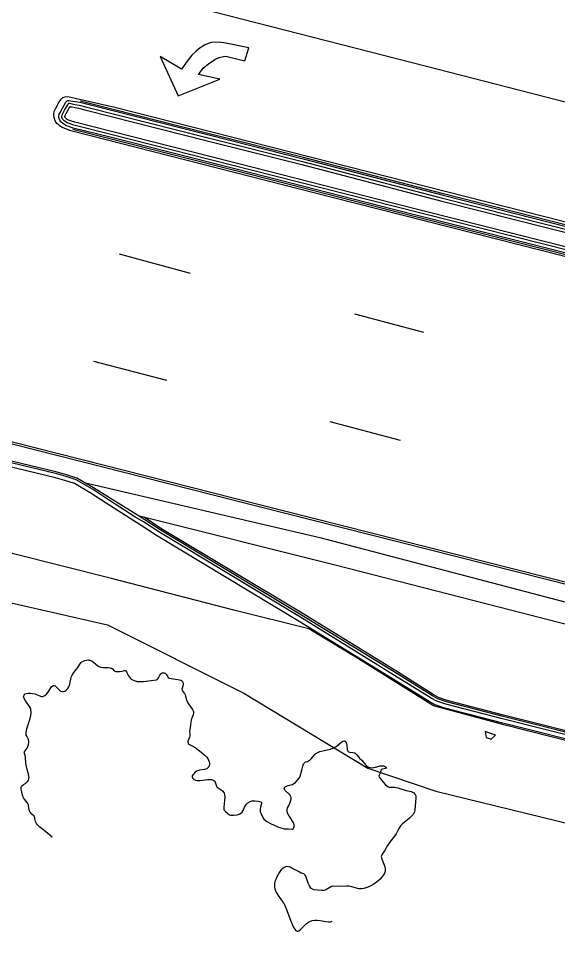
# Model space of a CAD drawing. Header units: metres. Extents: x 585772 to 587013, y 4140825 to 4141582.
# Drawn here: x 585977.5 to 585993.81, y 4140877.71 to 4140905.73 of the extents above; entities that cross this region are included whole.
import ezdxf

# ---------------------------------------------------------------- set-up
doc = ezdxf.new("R2010")
doc.units = ezdxf.units.M
doc.header["$MEASUREMENT"] = 0
for name, color, linetype, lineweight in [('BACK_OF_CURB', 5, 'Continuous', 30), ('BOTTOM_OF_CURB', 3, 'Continuous', 30), ('FOOT_PATH', 2, 'Continuous', 30), ('GUTTER', 30, 'Continuous', 30), ('PAINT_STRIPE', 4, 'Continuous', 30), ('SIGN_BOARD', 2, 'Continuous', 30), ('TOP_OF_CURB', 1, 'Continuous', 30)]:
    doc.layers.add(name, color=color, linetype=linetype, lineweight=lineweight)
for name, color, linetype, lineweight, true_color in [('GUTTER_BOTTOM', 254, 'Continuous', 30, 0xffc7d6), ('PAVED_PARKING', 191, 'Continuous', 30, 0xbaa8ff), ('PAVED_ROAD', 140, 'Continuous', 30, 0x38a9ff), ('TREELINE', 80, 'Continuous', 30, 0x36ff17)]:
    doc.layers.add(name, color=color, linetype=linetype, lineweight=lineweight, true_color=true_color)

# ---------------------------------------------------------------- blocks, each defined once
blk = doc.blocks.new('SYM207')
at = {"layer": 'SIGN_BOARD'}
blk.add_3dface([(-1.322683, 1.213682), (-1.067804, -0.602562), (0.487143, -1.125157), (1.787212, 0.168493)], dxfattribs=at)
blk = doc.blocks.new('SYM008')
at = {"layer": 'SIGN_BOARD', "xscale": 0.5, "yscale": 0.5, "zscale": 0.5}
blk.add_blockref('SYM207', (0, 0), dxfattribs=at)

msp = doc.modelspace()

# ---------------------------------------------------------------- linework, layer by layer
at = {"layer": 'BACK_OF_CURB'}
for points in [[(585995.16805, 4140898.544023, -18.289691), (585988.834783, 4140900.146083, -18.287574), (585984.593216, 4140901.229459, -18.283764), (585980.312089, 4140902.316693, -18.28), (585979.198067, 4140902.594157, -18.281778), (585979.102428, 4140902.624535, -18.284889), (585979.006788, 4140902.660878, -18.288), (585978.968731, 4140902.682786, -18.286888), (585978.939113, 4140902.704903, -18.286), (585978.919414, 4140902.724611, -18.285), (585978.905872, 4140902.746203, -18.283), (585978.901478, 4140902.753616, -18.278517), (585978.90056, 4140902.756772, -18.277579), (585978.90049, 4140902.758072, -18.277201), (585978.900471, 4140902.759347, -18.276759), (585978.900554, 4140902.761742, -18.276606), (585978.901425, 4140902.765778, -18.276295), (585978.913451, 4140902.8022, -18.273), (585978.950523, 4140902.874997, -18.267486), (585978.994052, 4140902.954052, -18.261499), (585979.034676, 4140903.027831, -18.255911), (585979.054453, 4140903.063748, -18.253191), (585979.05483, 4140903.06438, -18.253136), (585979.055249, 4140903.064791, -18.2531), (585979.056131, 4140903.065376, -18.253), (585979.056606, 4140903.065528, -18.253), (585979.057177, 4140903.065488, -18.253), (585979.058526, 4140903.065345, -18.253), (585979.117599, 4140903.058653, -18.250046), (585979.207452, 4140903.044369, -18.245689), (585979.310337, 4140903.023368, -18.240409)], [(585979.310337, 4140903.023368, -18.240409), (585979.545548, 4140902.962879, -18.238), (585983.203271, 4140902.036227, -18.225859), (585986.058925, 4140901.321419, -18.219695), (585990.286734, 4140900.217574, -18.216269), (585994.596745, 4140899.127525, -18.214103)], [(586000.998163, 4140882.224081, -18.509664), (585992.086066, 4140884.459783, -18.540662), (585990.374356, 4140884.904573, -18.546), (585990.087373, 4140885.003265, -18.548), (585989.902508, 4140885.104984, -18.55), (585988.793086, 4140885.789828, -18.568594), (585985.93206, 4140887.555858, -18.617777), (585981.671419, 4140890.123636, -18.681884), (585981.207141, 4140890.422484, -18.688644), (585980.981539, 4140890.560657, -18.687059), (585980.149674, 4140891.096448, -18.70106), (585979.669722, 4140891.409062, -18.691505), (585979.187505, 4140891.685861, -18.696), (585978.900696, 4140891.779395, -18.698), (585978.622659, 4140891.858248, -18.699), (585975.059919, 4140892.716491, -18.729)]]:
    msp.add_polyline3d(points, dxfattribs=at)
at = {"layer": 'BOTTOM_OF_CURB'}
for points in [[(585995.123663, 4140898.369581, -18.416469), (585988.790439, 4140899.97163, -18.409), (585984.54879, 4140901.055028, -18.406253), (585980.268184, 4140902.142129, -18.406), (585979.152514, 4140902.420004, -18.407773), (585978.925088, 4140902.499291, -18.408), (585978.825144, 4140902.564308, -18.406), (585978.77773, 4140902.611742, -18.405), (585978.745448, 4140902.663213, -18.403), (585978.727794, 4140902.705601, -18.401), (585978.719637, 4140902.739986, -18.399), (585978.719637, 4140902.783257, -18.397), (585978.731169, 4140902.838376, -18.394623), (585978.74667, 4140902.872504, -18.393), (585978.826417, 4140903.017192, -18.386), (585978.927791, 4140903.202446, -18.377), (585978.949418, 4140903.226786, -18.375), (585978.961045, 4140903.236364, -18.374489), (585978.973747, 4140903.243013, -18.374), (585978.993117, 4140903.249502, -18.374), (585979.022539, 4140903.250323, -18.374), (585979.071066, 4140903.245717, -18.373), (585979.355888, 4140903.197511, -18.362641)], [(585979.355888, 4140903.197511, -18.362641), (585979.590067, 4140903.137288, -18.364), (585983.247228, 4140902.210778, -18.356), (585986.103516, 4140901.495811, -18.352), (585990.331538, 4140900.39191, -18.347718), (585994.640879, 4140899.30203, -18.34691)], [(586001.047047, 4140882.418015, -18.646021), (585992.135549, 4140884.653567, -18.675747), (585990.432112, 4140885.096207, -18.682), (585990.168699, 4140885.186794, -18.684), (585990.004066, 4140885.27738, -18.686), (585988.92572, 4140885.948298, -18.701743), (585986.045928, 4140887.711309, -18.739), (585981.777446, 4140890.293254, -18.798), (585981.316891, 4140890.592265, -18.805), (585981.092264, 4140890.737028, -18.809), (585980.170922, 4140891.301819, -18.827359), (585979.763121, 4140891.562996, -18.837693), (585979.26099, 4140891.851227, -18.85), (585978.953176, 4140891.95161, -18.853), (585978.668311, 4140892.0324, -18.854), (585975.102949, 4140892.891274, -18.877)]]:
    msp.add_polyline3d(points, dxfattribs=at)
at = {"layer": 'FOOT_PATH'}
for points in [[(586069.963502, 4140867.444365, -18.612), (586067.731414, 4140866.360266, -18.604648), (586065.686667, 4140866.842229, -18.60168), (586056.70738, 4140869.179058, -18.592604), (586052.745928, 4140870.225593, -18.589), (586052.631771, 4140870.24592, -18.589), (586049.034873, 4140870.020876, -18.575957), (586045.475225, 4140870.881179, -18.561125), (586035.086418, 4140873.51601, -18.512), (586024.909873, 4140876.034074, -18.472), (586014.546338, 4140878.727683, -18.463), (586008.309194, 4140880.297431, -18.483), (586002.617829, 4140881.768925, -18.511921), (585997.121302, 4140883.14231, -18.535893), (585992.203285, 4140884.397375, -18.556066), (585990.034817, 4140884.979733, -18.563773), (585987.719217, 4140886.426324, -18.578), (585986.264848, 4140887.300766, -18.588115), (585984.008002, 4140887.869458, -18.603108), (585980.310026, 4140888.82044, -18.629258), (585977.344891, 4140889.561158, -18.653), (585971.779963, 4140891.223108, -18.586), (585971.606365, 4140891.473135, -18.603), (585970.590607, 4140892.856734, -18.696)], [(585968.897115, 4140888.284513, -18.532487), (585971.124943, 4140889.345755, -18.616), (585975.640939, 4140888.462916, -18.609), (585980.188185, 4140887.422181, -18.614), (585984.310418, 4140885.354576, -18.567), (585988.050227, 4140883.091203, -18.532157), (585990.105988, 4140882.398765, -18.516036), (585995.128522, 4140881.16743, -18.487335), (585997.625551, 4140880.480791, -18.476026), (585999.947436, 4140879.828232, -18.467283), (586003.501191, 4140878.89497, -18.451), (586023.739526, 4140873.645659, -18.405), (586036.712873, 4140870.287881, -18.472), (586040.807258, 4140869.566072, -18.486741), (586045.450897, 4140868.41491, -18.501), (586049.617106, 4140867.542588, -18.516719), (586056.55604, 4140867.47376, -18.541003), (586057.748829, 4140867.157354, -18.542535), (586067.06408, 4140865.017896, -18.552088), (586067.612595, 4140864.862016, -18.552204), (586069.194188, 4140863.217009, -18.540849)]]:
    msp.add_polyline3d(points, dxfattribs=at)
at = {"layer": 'GUTTER'}
for points in [[(585964.473999, 4140894.814227, -18.741279), (585966.14563, 4140894.891427, -18.752671), (585967.387337, 4140894.87731, -18.762687), (585969.024132, 4140894.750261, -18.778791), (585970.435163, 4140894.524395, -18.795), (585972.692812, 4140894.058548, -18.846), (585984.684589, 4140891.014877, -18.782), (585994.245204, 4140888.599174, -18.741581)], [(585981.115311, 4140890.722175, -18.819384), (585987.060619, 4140889.23538, -18.78493), (585995.778647, 4140886.999412, -18.746369), (586003.284598, 4140885.097523, -18.709806), (586010.790549, 4140883.195635, -18.67), (586018.2965, 4140881.293746, -18.633), (586025.802451, 4140879.391857, -18.674), (586035.021332, 4140877.040246, -18.71405), (586044.240213, 4140874.688635, -18.753), (586054.501934, 4140872.097735, -18.81), (586059.283302, 4140870.823488, -18.761185)]]:
    msp.add_polyline3d(points, dxfattribs=at)
at = {"layer": 'GUTTER_BOTTOM'}
msp.add_polyline3d([(585979.488184, 4140891.720814, -18.844548), (585986.598413, 4140890.056956, -18.794105), (585994.192782, 4140888.06576, -18.759556), (586001.78715, 4140886.074563, -18.726471), (586010.580811, 4140883.843594, -18.701371), (586019.374472, 4140881.612625, -18.668286), (586028.168133, 4140879.381657, -18.712036), (586037.489755, 4140877.091238, -18.756228), (586044.424383, 4140875.292254, -18.783021), (586051.359011, 4140873.49327, -18.821992), (586058.293639, 4140871.694286, -18.796177), (586061.157602, 4140870.927458, -18.765784)], dxfattribs=at)
at = {"layer": 'PAINT_STRIPE', "elevation": -18.568, "flags": 128}
msp.add_lwpolyline([(585980.541589, 4140898.620487), (585982.684586, 4140898.039238)], dxfattribs=at)
at = {"layer": 'PAINT_STRIPE', "extrusion": (-0.001343, 0.000349925, 0.999999), "elevation": 643.247081, "flags": 128}
msp.add_lwpolyline([(585987.092984, 4140896.835819), (585989.184274, 4140896.291074)], dxfattribs=at)
at = {"layer": 'PAINT_STRIPE', "extrusion": (-0.004663, 0.0012, 0.999988), "elevation": 2217.366728, "flags": 128}
msp.add_lwpolyline([(585973.30044, 4140895.701947), (585975.512864, 4140895.132673)], dxfattribs=at)
at = {"layer": 'PAINT_STRIPE', "extrusion": (-0.004403, 0.001171, 0.99999), "elevation": 2249.052603, "flags": 128}
msp.add_lwpolyline([(585981.139499, 4140893.769842), (585983.260829, 4140893.20579)], dxfattribs=at)
at = {"layer": 'PAINT_STRIPE'}
for points in [[(585980.422314, 4140906.702674, -18.459), (585989.785943, 4140904.296478, -18.468174), (585999.149571, 4140901.890282, -18.481622), (586007.021098, 4140899.901971, -18.49719), (586014.892624, 4140897.91366, -18.51354), (586022.764151, 4140895.925349, -18.534138), (586030.635678, 4140893.937037, -18.558519), (586037.489255, 4140892.196482, -18.57855), (586044.342833, 4140890.455927, -18.597974), (586052.106938, 4140888.483965, -18.616225), (586059.871043, 4140886.512002, -18.631)], [(585994.719664, 4140898.359395, -18.427), (585986.978694, 4140900.322809, -18.424526), (585979.078074, 4140902.340906, -18.417), (585978.797019, 4140902.446925, -18.416), (585978.743705, 4140902.48493, -18.415), (585978.655035, 4140902.558399, -18.412), (585978.607644, 4140902.637419, -18.409), (585978.573417, 4140902.740145, -18.404), (585978.568151, 4140902.834969, -18.4), (585978.581316, 4140902.919257, -18.396), (585978.618833, 4140902.998278, -18.391), (585978.721514, 4140903.187926, -18.381), (585978.784701, 4140903.290652, -18.375), (585978.842624, 4140903.338064, -18.372), (585978.908444, 4140903.364404, -18.37), (585978.987429, 4140903.377574, -18.369), (585980.407582, 4140903.052699, -18.368), (585989.240634, 4140900.803262, -18.374004), (585998.066739, 4140898.564809, -18.384375)]]:
    msp.add_polyline3d(points, dxfattribs=at)
msp.add_polyline3d([(585982.42004, 4140904.193176, -18.423135), (585981.774997, 4140904.575765, -18.422), (585982.323119, 4140903.392605, -18.420685), (585983.578977, 4140903.898333, -18.42), (585982.9392, 4140904.037935, -18.417), (585983.082525, 4140904.226925, -18.423), (585983.248393, 4140904.366527, -18.425), (585983.448488, 4140904.500861, -18.431), (585983.556434, 4140904.550907, -18.433), (585983.688075, 4140904.582515, -18.434), (585983.76706, 4140904.587783, -18.434), (585984.122492, 4140904.495593, -18.434), (585984.339042, 4140904.444888, -18.434581), (585984.454392, 4140904.837354, -18.437676), (585983.763275, 4140904.980249, -18.442), (585983.546725, 4140905.017125, -18.442), (585983.330175, 4140905.003296, -18.441), (585983.233419, 4140904.975639, -18.44), (585983.12284, 4140904.924935, -18.438), (585982.989224, 4140904.837354, -18.436), (585982.869431, 4140904.740555, -18.433), (585982.740422, 4140904.616098, -18.43), (585982.597591, 4140904.440937, -18.425)], close=True, dxfattribs=at)
at = {"layer": 'PAVED_PARKING'}
msp.add_polyline3d([(586001.057928, 4140882.461183, -18.651141), (585992.146564, 4140884.696702, -18.686427), (585990.444968, 4140885.138864, -18.691), (585990.186802, 4140885.227646, -18.692), (585990.026842, 4140885.315662, -18.693), (585988.949359, 4140886.006862, -18.705372), (585986.069002, 4140887.769146, -18.743), (585981.801031, 4140890.33102, -18.801797), (585981.298895, 4140890.676265, -18.811)], dxfattribs=at)
at = {"layer": 'PAVED_ROAD'}
for points in [[(585994.650534, 4140899.340206, -18.348854), (585990.341339, 4140900.430048, -18.35), (585986.113271, 4140901.533962, -18.351), (585983.256844, 4140902.248963, -18.354), (585979.599805, 4140903.175442, -18.36), (585979.365852, 4140903.235607, -18.360748)], [(585979.142548, 4140902.381905, -18.406511), (585980.258579, 4140902.103941, -18.410477), (585984.539072, 4140901.016868, -18.417509), (585988.780738, 4140899.933466, -18.42), (585995.113953, 4140898.33142, -18.42)], [(585994.257092, 4140888.646225, -18.731803), (585984.696503, 4140891.061922, -18.774), (585972.703691, 4140894.105855, -18.843), (585970.443906, 4140894.572144, -18.795), (585969.029855, 4140894.798493, -18.777719), (585967.389493, 4140894.925819, -18.759946), (585966.144785, 4140894.93997, -18.750555), (585964.471931, 4140894.862713, -18.738608)]]:
    msp.add_polyline3d(points, dxfattribs=at)
at = {"layer": 'TOP_OF_CURB'}
for points in [[(585995.145857, 4140898.456802, -18.289691), (585988.812611, 4140900.058856, -18.287574), (585984.571003, 4140901.142243, -18.283764), (585980.290136, 4140902.229411, -18.28), (585979.175291, 4140902.50708, -18.281776), (585978.965938, 4140902.580085, -18.288), (585978.882129, 4140902.634606, -18.286), (585978.848572, 4140902.668177, -18.285), (585978.82566, 4140902.704708, -18.283), (585978.81368, 4140902.733472, -18.281), (585978.809637, 4140902.750516, -18.279), (585978.809637, 4140902.769926, -18.277), (585978.816012, 4140902.806071, -18.274979), (585978.83006, 4140902.837352, -18.273), (585978.903851, 4140902.976089, -18.266), (585978.985288, 4140903.118986, -18.259), (585979.002177, 4140903.150666, -18.257), (585979.003629, 4140903.153536, -18.256252), (585979.006601, 4140903.157573, -18.255739), (585979.012844, 4140903.164564, -18.255273), (585979.024661, 4140903.169454, -18.254806), (585979.041944, 4140903.170689, -18.254), (585979.080214, 4140903.164925, -18.253), (585979.206728, 4140903.134018, -18.246222), (585979.333112, 4140903.110439, -18.240339)], [(585979.333112, 4140903.110439, -18.240339), (585979.567807, 4140903.050084, -18.238), (585983.22525, 4140902.123503, -18.225859), (585986.08122, 4140901.408615, -18.219695), (585990.309136, 4140900.304742, -18.216269), (585994.618812, 4140899.214777, -18.214103)], [(586001.028405, 4140882.34406, -18.509664), (585992.11668, 4140884.579669, -18.540662), (585990.410088, 4140885.023129, -18.546), (585990.137686, 4140885.116807, -18.548), (585989.964868, 4140885.211898, -18.55), (585988.858079, 4140885.895116, -18.568594), (585985.996492, 4140887.661492, -18.617777), (585981.736852, 4140890.228667, -18.681884), (585981.272946, 4140890.527275, -18.688644), (585981.047359, 4140890.665439, -18.687059), (585980.216939, 4140891.200299, -18.70106), (585979.734337, 4140891.514639, -18.691505), (585979.238018, 4140891.799533, -18.696), (585978.936771, 4140891.897776, -18.698), (585978.65404, 4140891.97796, -18.699), (585975.089497, 4140892.836637, -18.729)]]:
    msp.add_polyline3d(points, dxfattribs=at)
at = {"layer": 'TREELINE'}
msp.add_polyline3d([(585978.512779, 4140881.015688, -18.357), (585978.371572, 4140881.134924, -18.364), (585978.143839, 4140881.317555, -18.375), (585978.073847, 4140881.384622, -18.379), (585978.041677, 4140881.425131, -18.381), (585978.029584, 4140881.444527, -18.382), (585978.012794, 4140881.482271, -18.383), (585978.00386, 4140881.52424, -18.385), (585977.996713, 4140881.597924, -18.387), (585977.987186, 4140881.624107, -18.388), (585977.971441, 4140881.643898, -18.389), (585977.898264, 4140881.708183, -18.393), (585977.855309, 4140881.763751, -18.395), (585977.832786, 4140881.809382, -18.397), (585977.824628, 4140881.834561, -18.398), (585977.801947, 4140881.978646, -18.404), (585977.786994, 4140882.022808, -18.406), (585977.761646, 4140882.061529, -18.408), (585977.679258, 4140882.155298, -18.413), (585977.652099, 4140882.201682, -18.415), (585977.624197, 4140882.282824, -18.418), (585977.581108, 4140882.461649, -18.424), (585977.576764, 4140882.491532, -18.424), (585977.578355, 4140882.518897, -18.425), (585977.588075, 4140882.544521, -18.426), (585977.599035, 4140882.559952, -18.427), (585977.648389, 4140882.603348, -18.428), (585977.744165, 4140882.665518, -18.43), (585977.775066, 4140882.689908, -18.43), (585977.786447, 4140882.70199, -18.431), (585977.803123, 4140882.728733, -18.432), (585977.815122, 4140882.769223, -18.434), (585977.817832, 4140882.819006, -18.435), (585977.815219, 4140882.84706, -18.437), (585977.802123, 4140882.90902, -18.44), (585977.759651, 4140883.056175, -18.447), (585977.739028, 4140883.14137, -18.451), (585977.723824, 4140883.23431, -18.455), (585977.707459, 4140883.429467, -18.464), (585977.698377, 4140883.476222, -18.466), (585977.678223, 4140883.536011, -18.469), (585977.675524, 4140883.555126, -18.47), (585977.679471, 4140883.574499, -18.471), (585977.686162, 4140883.587583, -18.471), (585977.734663, 4140883.653154, -18.473), (585977.762473, 4140883.69697, -18.474), (585977.785532, 4140883.750332, -18.474), (585977.800815, 4140883.81116, -18.476), (585977.807593, 4140883.87369, -18.478), (585977.807596, 4140883.903742, -18.478), (585977.800435, 4140883.957716, -18.481), (585977.786349, 4140883.996228, -18.484), (585977.749859, 4140884.058114, -18.489), (585977.735242, 4140884.089455, -18.491), (585977.728124, 4140884.126278, -18.492), (585977.729698, 4140884.170265, -18.494), (585977.738574, 4140884.220892, -18.497), (585977.753246, 4140884.27754, -18.498), (585977.851981, 4140884.595781, -18.505), (585977.871027, 4140884.684653, -18.508), (585977.87884, 4140884.757718, -18.512), (585977.87942, 4140884.790851, -18.514), (585977.874396, 4140884.850085, -18.517), (585977.868981, 4140884.876091, -18.518), (585977.852688, 4140884.921651, -18.521), (585977.814671, 4140884.983817, -18.526), (585977.70988, 4140885.126527, -18.535), (585977.668605, 4140885.202256, -18.539), (585977.660654, 4140885.225692, -18.54), (585977.656106, 4140885.259846, -18.542), (585977.657642, 4140885.275248, -18.543), (585977.668214, 4140885.302504, -18.544), (585977.688625, 4140885.324757, -18.545), (585977.702459, 4140885.333907, -18.546), (585977.737265, 4140885.348053, -18.547), (585977.793063, 4140885.357696, -18.546), (585977.858061, 4140885.358641, -18.546), (585977.926838, 4140885.351267, -18.544), (585977.993977, 4140885.335951, -18.542), (585978.048639, 4140885.316595, -18.54), (585978.143714, 4140885.275891, -18.536), (585978.185367, 4140885.262512, -18.537), (585978.223918, 4140885.258979, -18.537), (585978.2599, 4140885.266579, -18.537), (585978.293757, 4140885.284005, -18.538), (585978.341529, 4140885.325473, -18.539), (585978.383934, 4140885.376881, -18.541), (585978.501059, 4140885.545787, -18.548), (585978.536995, 4140885.581517, -18.55), (585978.563333, 4140885.592064, -18.55), (585978.581326, 4140885.590084, -18.55), (585978.607262, 4140885.575209, -18.549), (585978.72369, 4140885.454824, -18.542), (585978.772619, 4140885.41989, -18.539), (585978.807601, 4140885.407001, -18.538), (585978.825942, 4140885.404527, -18.538), (585978.864164, 4140885.40835, -18.537), (585978.902889, 4140885.423015, -18.537), (585978.940102, 4140885.44726, -18.539), (585978.973787, 4140885.479825, -18.541), (585978.990747, 4140885.501657, -18.542), (585979.019422, 4140885.550635, -18.545), (585979.050034, 4140885.631395, -18.549), (585979.063638, 4140885.689938, -18.553), (585979.079252, 4140885.780664, -18.559), (585979.094524, 4140885.839487, -18.563), (585979.119503, 4140885.897418, -18.566), (585979.169323, 4140885.979452, -18.572), (585979.287886, 4140886.1372, -18.581), (585979.356469, 4140886.235418, -18.588), (585979.397966, 4140886.283759, -18.591), (585979.417425, 4140886.300884, -18.593), (585979.460287, 4140886.328348, -18.595), (585979.506397, 4140886.347157, -18.597), (585979.553815, 4140886.35839, -18.598), (585979.603794, 4140886.361172, -18.599), (585979.62889, 4140886.358486, -18.6), (585979.65368, 4140886.352692, -18.6), (585979.702621, 4140886.332266, -18.6), (585979.751561, 4140886.30134, -18.599), (585979.904178, 4140886.178709, -18.595), (585979.929957, 4140886.163324, -18.595), (585979.974198, 4140886.145928, -18.594), (585980.044086, 4140886.135827, -18.595), (585980.210754, 4140886.132243, -18.597), (585980.264364, 4140886.12425, -18.598), (585980.287857, 4140886.117223, -18.597), (585980.306005, 4140886.109125, -18.597), (585980.336108, 4140886.088968, -18.596), (585980.386164, 4140886.037314, -18.593), (585980.41204, 4140886.019835, -18.592), (585980.445049, 4140886.015178, -18.592), (585980.553253, 4140886.017536, -18.594), (585980.629713, 4140886.025129, -18.594), (585980.704991, 4140886.042068, -18.596), (585980.725134, 4140886.040232, -18.596), (585980.738563, 4140886.031203, -18.596), (585980.757564, 4140886.006217, -18.595), (585980.824882, 4140885.880214, -18.587), (585980.851684, 4140885.837926, -18.584), (585980.882839, 4140885.800761, -18.582), (585980.900742, 4140885.784526, -18.581), (585980.942244, 4140885.757235, -18.579), (585980.991597, 4140885.736262, -18.578), (585981.087332, 4140885.713797, -18.577), (585981.173388, 4140885.706109, -18.577), (585981.272707, 4140885.708795, -18.578), (585981.667682, 4140885.763037, -18.585), (585981.690178, 4140885.772712, -18.586), (585981.712367, 4140885.792945, -18.587), (585981.729452, 4140885.820167, -18.589), (585981.767916, 4140885.90047, -18.595), (585981.798709, 4140885.943312, -18.598), (585981.811311, 4140885.95468, -18.599), (585981.838866, 4140885.970316, -18.601), (585981.868201, 4140885.977012, -18.602), (585981.898328, 4140885.9751, -18.602), (585981.926511, 4140885.963644, -18.601), (585981.939018, 4140885.954044, -18.601), (585981.960187, 4140885.927536, -18.599), (585982.009329, 4140885.847399, -18.594), (585982.021965, 4140885.834181, -18.593), (585982.05265, 4140885.814468, -18.592), (585982.109636, 4140885.797909, -18.592), (585982.307971, 4140885.773841, -18.593), (585982.368197, 4140885.761642, -18.593), (585982.404418, 4140885.749348, -18.592), (585982.433759, 4140885.732538, -18.591), (585982.4559, 4140885.709707, -18.59), (585982.465358, 4140885.693145, -18.589), (585982.476253, 4140885.654386, -18.586), (585982.475883, 4140885.611529, -18.583), (585982.466565, 4140885.575603, -18.58), (585982.440084, 4140885.505154, -18.574), (585982.437413, 4140885.475913, -18.572), (585982.445079, 4140885.445172, -18.57), (585982.462755, 4140885.412781, -18.568), (585982.510068, 4140885.344205, -18.565), (585982.530399, 4140885.308626, -18.563), (585982.545027, 4140885.267832, -18.56), (585982.572306, 4140885.156705, -18.554), (585982.596194, 4140885.102268, -18.55), (585982.633225, 4140885.040737, -18.547), (585982.753809, 4140884.870067, -18.537), (585982.777533, 4140884.822344, -18.534), (585982.784657, 4140884.790939, -18.532), (585982.783518, 4140884.752687, -18.53), (585982.772546, 4140884.707142, -18.527), (585982.726416, 4140884.5868, -18.521), (585982.717882, 4140884.555981, -18.519), (585982.695524, 4140884.391212, -18.51), (585982.671439, 4140884.258342, -18.503), (585982.668448, 4140884.196665, -18.5), (585982.673024, 4140884.117877, -18.497), (585982.672484, 4140884.071576, -18.494), (585982.663466, 4140884.031394, -18.492), (585982.631778, 4140883.954786, -18.488), (585982.618425, 4140883.911184, -18.486), (585982.615375, 4140883.881552, -18.485), (585982.620108, 4140883.853465, -18.483), (585982.635282, 4140883.828632, -18.482), (585982.662547, 4140883.808054, -18.482), (585982.78899, 4140883.750502, -18.481), (585982.841179, 4140883.720034, -18.48), (585982.869507, 4140883.699721, -18.479), (585983.129605, 4140883.483063, -18.472), (585983.180437, 4140883.434515, -18.471), (585983.218213, 4140883.384543, -18.47), (585983.244041, 4140883.333889, -18.468), (585983.260312, 4140883.283917, -18.466), (585983.268703, 4140883.235881, -18.464), (585983.269624, 4140883.212845, -18.463), (585983.263743, 4140883.169162, -18.46), (585983.247735, 4140883.131976, -18.457), (585983.223422, 4140883.101672, -18.456), (585983.19035, 4140883.076959, -18.455), (585983.148948, 4140883.059558, -18.453), (585983.121232, 4140883.053244, -18.452), (585982.968462, 4140883.032665, -18.448), (585982.940141, 4140883.023961, -18.447), (585982.888107, 4140882.999338, -18.445), (585982.818697, 4140882.950452, -18.441), (585982.781495, 4140882.917791, -18.439), (585982.761287, 4140882.895034, -18.437), (585982.743024, 4140882.859331, -18.436), (585982.741894, 4140882.83443, -18.435), (585982.745892, 4140882.820247, -18.434), (585982.753114, 4140882.806051, -18.434), (585982.776243, 4140882.778708, -18.434), (585982.80931, 4140882.754578, -18.434), (585982.850341, 4140882.735836, -18.435), (585982.900473, 4140882.724137, -18.436), (585982.989199, 4140882.721962, -18.439), (585983.217224, 4140882.748903, -18.444), (585983.279199, 4140882.752322, -18.444), (585983.333274, 4140882.748374, -18.445), (585983.356691, 4140882.742857, -18.445), (585983.377569, 4140882.735001, -18.446), (585983.411707, 4140882.713079, -18.446), (585983.424967, 4140882.699417, -18.446), (585983.44387, 4140882.667697, -18.445), (585983.467821, 4140882.579593, -18.443), (585983.483576, 4140882.54901, -18.442), (585983.495328, 4140882.534004, -18.442), (585983.532385, 4140882.501291, -18.442), (585983.626661, 4140882.43736, -18.442), (585983.668902, 4140882.404296, -18.441), (585983.696673, 4140882.373122, -18.44), (585983.715392, 4140882.338758, -18.438), (585983.726476, 4140882.299568, -18.437), (585983.73188, 4140882.228151, -18.433), (585983.726375, 4140882.121542, -18.43), (585983.700869, 4140881.912147, -18.424), (585983.699431, 4140881.884168, -18.424), (585983.702233, 4140881.85997, -18.423), (585983.717288, 4140881.825677, -18.421), (585983.751451, 4140881.78467, -18.419), (585983.820029, 4140881.725667, -18.414), (585983.877031, 4140881.68902, -18.411), (585983.911263, 4140881.676664, -18.41), (585983.930273, 4140881.673355, -18.41), (585984.004223, 4140881.673794, -18.409), (585984.10043, 4140881.688753, -18.409), (585984.162642, 4140881.706723, -18.41), (585984.189624, 4140881.718108, -18.41), (585984.227305, 4140881.741795, -18.411), (585984.254906, 4140881.769875, -18.413), (585984.284337, 4140881.819133, -18.417), (585984.325661, 4140881.91423, -18.422), (585984.352435, 4140881.964586, -18.424), (585984.386989, 4140882.009061, -18.425), (585984.429152, 4140882.045523, -18.427), (585984.498371, 4140882.085381, -18.428), (585984.55303, 4140882.104645, -18.43), (585984.58082, 4140882.109944, -18.43), (585984.640456, 4140882.111505, -18.43), (585984.739162, 4140882.094798, -18.431), (585984.814939, 4140882.075226, -18.432), (585984.829261, 4140882.069055, -18.432), (585984.837906, 4140882.05997, -18.431), (585984.840984, 4140882.045685, -18.431), (585984.838607, 4140882.023913, -18.43), (585984.812194, 4140881.919407, -18.425), (585984.801164, 4140881.856859, -18.422), (585984.799437, 4140881.826446, -18.421), (585984.804633, 4140881.777271, -18.419), (585984.826626, 4140881.711793, -18.416), (585984.880985, 4140881.602952, -18.413), (585984.914456, 4140881.554203, -18.412), (585984.946925, 4140881.521842, -18.411), (585984.9987, 4140881.48463, -18.41), (585985.113122, 4140881.423412, -18.407), (585985.335058, 4140881.324406, -18.403), (585985.450832, 4140881.280662, -18.402), (585985.520266, 4140881.263782, -18.401), (585985.553543, 4140881.259808, -18.4), (585985.655365, 4140881.2603, -18.4), (585985.75503, 4140881.251011, -18.399), (585985.780903, 4140881.255868, -18.399), (585985.7924, 4140881.262113, -18.4), (585985.802732, 4140881.271452, -18.4), (585985.819077, 4140881.298378, -18.401), (585985.828221, 4140881.333839, -18.403), (585985.828437, 4140881.374883, -18.404), (585985.816945, 4140881.421774, -18.406), (585985.806036, 4140881.447255, -18.407), (585985.776882, 4140881.498688, -18.41), (585985.6707, 4140881.65058, -18.416), (585985.642142, 4140881.699692, -18.418), (585985.622666, 4140881.748482, -18.42), (585985.614797, 4140881.797253, -18.422), (585985.617838, 4140881.84624, -18.424), (585985.630283, 4140881.895656, -18.426), (585985.652526, 4140881.949915, -18.429), (585985.696624, 4140882.039204, -18.433), (585985.720973, 4140882.099619, -18.437), (585985.733907, 4140882.167583, -18.44), (585985.731849, 4140882.211331, -18.442), (585985.72007, 4140882.252486, -18.445), (585985.697683, 4140882.289934, -18.446), (585985.66656, 4140882.32346, -18.447), (585985.567483, 4140882.407455, -18.45), (585985.546078, 4140882.431985, -18.451), (585985.532988, 4140882.455183, -18.452), (585985.528575, 4140882.47712, -18.454), (585985.529735, 4140882.487638, -18.454), (585985.538867, 4140882.50776, -18.455), (585985.556711, 4140882.52644, -18.457), (585985.598711, 4140882.55113, -18.459), (585985.642926, 4140882.56712, -18.46), (585985.761771, 4140882.602294, -18.464), (585985.816198, 4140882.626945, -18.466), (585985.862386, 4140882.659173, -18.469), (585985.921428, 4140882.719681, -18.473), (585985.972982, 4140882.790082, -18.477), (585985.994331, 4140882.825462, -18.48), (585986.01978, 4140882.879255, -18.483), (585986.032066, 4140882.920156, -18.486), (585986.064585, 4140883.074293, -18.495), (585986.085194, 4140883.153817, -18.5), (585986.108971, 4140883.220312, -18.504), (585986.125997, 4140883.249972, -18.506), (585986.143906, 4140883.268952, -18.507), (585986.172586, 4140883.284073, -18.509), (585986.225677, 4140883.298099, -18.51), (585986.26021, 4140883.310763, -18.512), (585986.295937, 4140883.331963, -18.513), (585986.339229, 4140883.37193, -18.515), (585986.449446, 4140883.505515, -18.519), (585986.481932, 4140883.532996, -18.521), (585986.525577, 4140883.559396, -18.521), (585986.604086, 4140883.592692, -18.523), (585986.692836, 4140883.621377, -18.523), (585986.774418, 4140883.642378, -18.524), (585986.927255, 4140883.670808, -18.526), (585986.999449, 4140883.69674, -18.526), (585987.035043, 4140883.713379, -18.526), (585987.093713, 4140883.747823, -18.526), (585987.217427, 4140883.853761, -18.524), (585987.265149, 4140883.888852, -18.523), (585987.294284, 4140883.90512, -18.523), (585987.32256, 4140883.91456, -18.522), (585987.348902, 4140883.914376, -18.521), (585987.36953, 4140883.904567, -18.521), (585987.387207, 4140883.886043, -18.521), (585987.401283, 4140883.859595, -18.521), (585987.415133, 4140883.800179, -18.522), (585987.42724, 4140883.662356, -18.524), (585987.436586, 4140883.629436, -18.525), (585987.45132, 4140883.603573, -18.525), (585987.47222, 4140883.585197, -18.525), (585987.500066, 4140883.574736, -18.524), (585987.602589, 4140883.568929, -18.522), (585987.63948, 4140883.560973, -18.522), (585987.657292, 4140883.553551, -18.521), (585987.690749, 4140883.53064, -18.521), (585987.721373, 4140883.500042, -18.521), (585987.803965, 4140883.398288, -18.521), (585987.88087, 4140883.324664, -18.52), (585987.904308, 4140883.298403, -18.52), (585988.00002, 4140883.178013, -18.52), (585988.041361, 4140883.141044, -18.52), (585988.075729, 4140883.124014, -18.519), (585988.125127, 4140883.112777, -18.518), (585988.177742, 4140883.109053, -18.516), (585988.224507, 4140883.110403, -18.514), (585988.28219, 4140883.120574, -18.513), (585988.394983, 4140883.157549, -18.51), (585988.423948, 4140883.1636, -18.509), (585988.476899, 4140883.167004, -18.508), (585988.521212, 4140883.161143, -18.508), (585988.558307, 4140883.150214, -18.508), (585988.586898, 4140883.136527, -18.507), (585988.603643, 4140883.122425, -18.507), (585988.610581, 4140883.103652, -18.506), (585988.601412, 4140883.090034, -18.505), (585988.586992, 4140883.084953, -18.505), (585988.491318, 4140883.068206, -18.507), (585988.46916, 4140883.058355, -18.507), (585988.46073, 4140883.051262, -18.507), (585988.448684, 4140883.030573, -18.507), (585988.426365, 4140882.943513, -18.506), (585988.393179, 4140882.878472, -18.504), (585988.387728, 4140882.854698, -18.502), (585988.390484, 4140882.83872, -18.502), (585988.404977, 4140882.812783, -18.5), (585988.514842, 4140882.672064, -18.491), (585988.58368, 4140882.5924, -18.487), (585988.625701, 4140882.55635, -18.482), (585988.663137, 4140882.535721, -18.481), (585988.700141, 4140882.524724, -18.48), (585988.738071, 4140882.52023, -18.48), (585988.85938, 4140882.516756, -18.48), (585988.953105, 4140882.502321, -18.479), (585989.20809, 4140882.420656, -18.474), (585989.366802, 4140882.387179, -18.472), (585989.404634, 4140882.37033, -18.471), (585989.440321, 4140882.345394, -18.469), (585989.470886, 4140882.313935, -18.468), (585989.483284, 4140882.296286, -18.467), (585989.500379, 4140882.258204, -18.464), (585989.504147, 4140882.240391, -18.463), (585989.505564, 4140882.202834, -18.461), (585989.487652, 4140882.064579, -18.443444), (585989.472705, 4140881.837832, -18.411365), (585989.461242, 4140881.779585, -18.402641), (585989.444274, 4140881.736221, -18.393111), (585989.421751, 4140881.700184, -18.383663), (585989.378812, 4140881.652302, -18.370121), (585989.306407, 4140881.585785, -18.347), (585989.096147, 4140881.409199, -18.283), (585989.042881, 4140881.354359, -18.428), (585989.02074, 4140881.326191, -18.429), (585988.990493, 4140881.275872, -18.421553), (585988.941215, 4140881.168978, -18.410287), (585988.909012, 4140881.110942, -18.405935), (585988.857915, 4140881.040047, -18.405384), (585988.705485, 4140880.848933, -18.402757), (585988.646689, 4140880.758153, -18.402081), (585988.551112, 4140880.596913, -18.401686), (585988.481813, 4140880.498791, -18.40544), (585988.4617, 4140880.451647, -18.406), (585988.458181, 4140880.417118, -18.405753), (585988.460344, 4140880.396421, -18.406835), (585988.481025, 4140880.327829, -18.399497), (585988.536814, 4140880.20097, -18.384429), (585988.56593, 4140880.118154, -18.370922), (585988.576724, 4140880.062032, -18.364), (585988.578636, 4140880.034243, -18.362), (585988.574411, 4140879.979145, -18.359), (585988.567845, 4140879.951811, -18.358), (585988.558024, 4140879.924603, -18.356), (585988.5287, 4140879.870711, -18.353), (585988.467315, 4140879.79305, -18.349), (585988.420544, 4140879.744944, -18.346), (585988.340491, 4140879.671327, -18.342), (585988.277791, 4140879.619855, -18.34), (585988.215346, 4140879.577346, -18.338), (585988.140666, 4140879.538729, -18.336), (585988.053836, 4140879.504209, -18.334), (585987.931995, 4140879.462529, -18.333), (585987.874226, 4140879.44906, -18.332), (585987.832478, 4140879.447123, -18.333), (585987.784345, 4140879.452954, -18.333), (585987.568186, 4140879.514157, -18.339), (585987.487935, 4140879.529501, -18.34), (585987.408996, 4140879.53376, -18.341), (585987.194465, 4140879.521169, -18.34), (585987.020379, 4140879.531743, -18.341), (585986.975385, 4140879.525203, -18.341), (585986.950198, 4140879.516951, -18.341), (585986.900137, 4140879.492633, -18.343), (585986.780499, 4140879.423012, -18.342), (585986.729738, 4140879.405191, -18.343), (585986.704535, 4140879.400467, -18.343), (585986.652364, 4140879.397393, -18.343), (585986.530874, 4140879.4063, -18.343), (585986.434244, 4140879.423341, -18.343), (585986.379973, 4140879.441836, -18.343), (585986.344377, 4140879.46375, -18.344), (585986.317979, 4140879.491083, -18.344), (585986.288186, 4140879.541971, -18.347), (585986.254479, 4140879.618928, -18.349), (585986.230385, 4140879.680233, -18.351), (585986.177542, 4140879.835096, -18.357), (585986.1622, 4140879.863291, -18.358), (585986.14199, 4140879.884524, -18.358), (585986.115713, 4140879.900118, -18.358), (585986.022456, 4140879.938001, -18.36), (585985.974239, 4140879.96128, -18.36), (585985.758835, 4140880.078179, -18.363), (585985.705677, 4140880.101888, -18.363), (585985.654869, 4140880.11713, -18.363), (585985.60838, 4140880.121723, -18.361), (585985.565402, 4140880.11593, -18.361), (585985.52255, 4140880.09898, -18.359), (585985.479572, 4140880.069488, -18.356), (585985.433161, 4140880.022583, -18.351), (585985.384391, 4140879.957696, -18.344), (585985.338913, 4140879.884154, -18.335), (585985.299359, 4140879.808918, -18.326), (585985.267988, 4140879.737508, -18.318), (585985.24555, 4140879.669673, -18.31), (585985.232423, 4140879.60372, -18.302), (585985.229469, 4140879.57092, -18.298), (585985.230456, 4140879.513038, -18.291), (585985.240389, 4140879.45377, -18.285), (585985.260655, 4140879.392233, -18.28), (585985.292639, 4140879.327544, -18.275), (585985.343501, 4140879.249407, -18.27), (585985.487526, 4140879.053241, -18.264), (585985.510676, 4140879.017035, -18.262), (585985.549242, 4140878.945985, -18.259), (585985.597628, 4140878.829415, -18.253), (585985.692735, 4140878.559422, -18.234), (585985.752303, 4140878.406479, -18.227), (585985.791049, 4140878.322735, -18.225), (585985.817254, 4140878.274904, -18.225), (585985.843626, 4140878.234955, -18.224), (585985.870054, 4140878.204156, -18.225), (585985.896426, 4140878.183778, -18.227), (585985.921634, 4140878.175144, -18.228), (585985.945763, 4140878.176814, -18.231), (585985.970054, 4140878.186872, -18.233), (585986.02006, 4140878.22651, -18.238), (585986.14618, 4140878.358669, -18.25), (585986.200913, 4140878.407165, -18.256), (585986.262009, 4140878.44942, -18.261), (585986.295298, 4140878.466987, -18.264), (585986.367603, 4140878.493218, -18.269), (585986.446335, 4140878.50741, -18.274), (585986.529855, 4140878.509626, -18.279), (585986.616525, 4140878.49993, -18.284), (585986.780611, 4140878.463901, -18.292), (585986.863844, 4140878.455157, -18.297), (585986.91957, 4140878.459392, -18.3), (585986.975385, 4140878.475055, -18.304)], dxfattribs=at)

# ---------------------------------------------------------------- block references
at = {"layer": 'SIGN_BOARD', "xscale": 0.2, "yscale": 0.2, "zscale": 0.2}
msp.add_blockref('SYM008', (585991.7306, 4140884.0778, -18.5168), dxfattribs=at)

doc.saveas('drawing.dxf')
